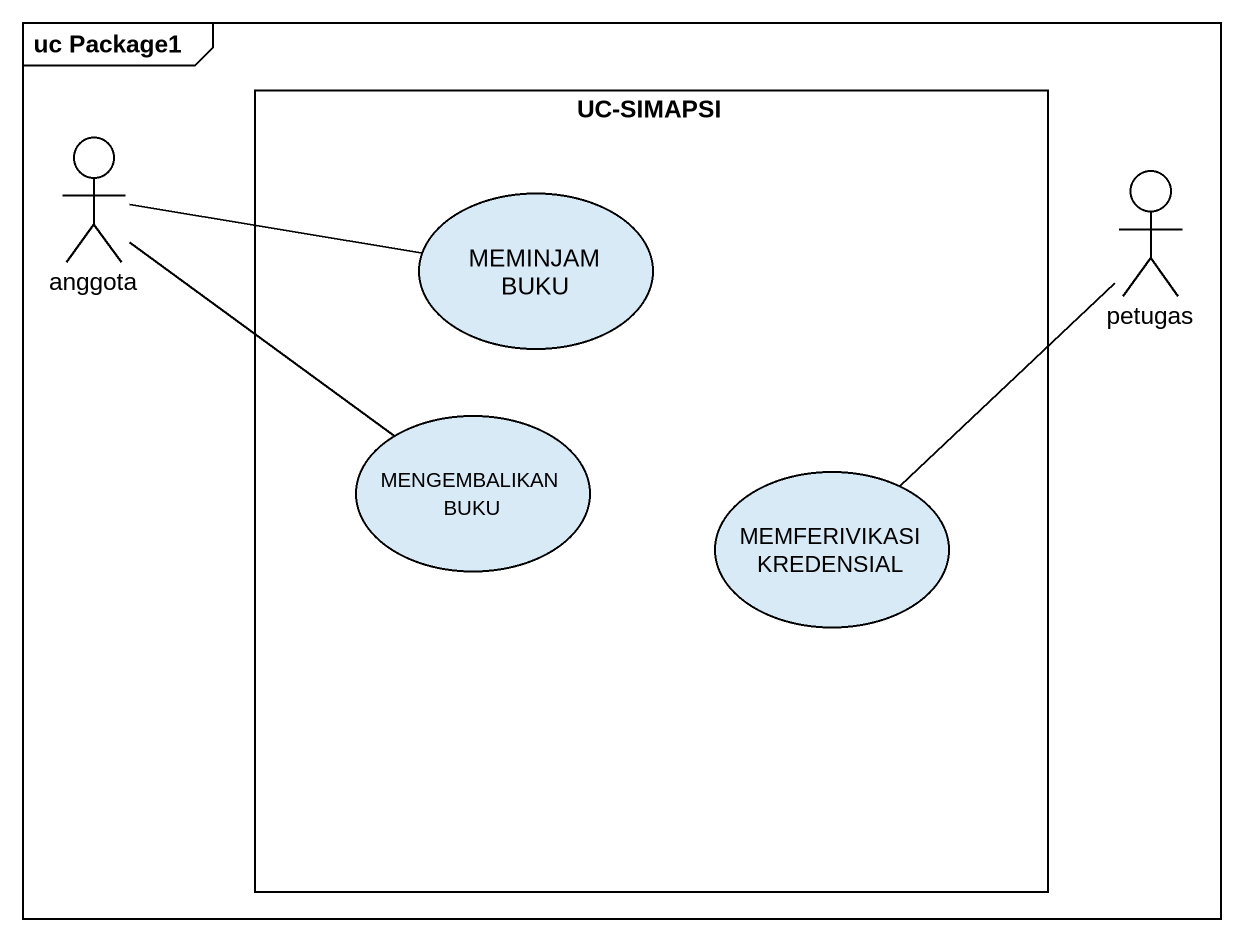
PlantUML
@startuml
mainframe uc Package1
rectangle "UC-SIMAPSI" as UC_SIMAPSI {
  usecase "MEMINJAM BUKU" as MEMINJAM_BUKU
  usecase "MENGEMBALIKAN BUKU" as MENGEMBALIKAN_BUKU
  usecase "MEMFERIVIKASI KREDENSIAL" as MEMFERIVIKASI_KREDENSIAL
}
actor anggota
actor petugas
anggota -right- MEMINJAM_BUKU
anggota -- MENGEMBALIKAN_BUKU
petugas -- MEMFERIVIKASI_KREDENSIAL
@enduml
